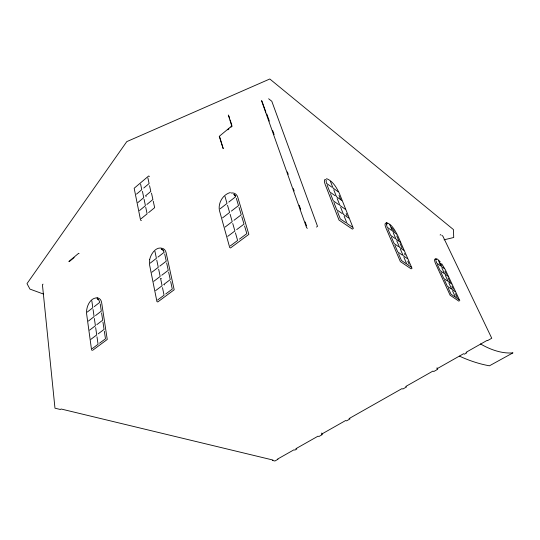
<?xml version="1.0" encoding="UTF-8"?>
<svg xmlns="http://www.w3.org/2000/svg" width="540" height="540" viewBox="0 0 540 540"><rect width="100%" height="100%" fill="white"/><g stroke="black" fill="none" stroke-linecap="round" stroke-linejoin="round"><path stroke-width="0.81" d="M326.383 179.941L326.045 180.833L326.498 183.31L331.756 187.117M435.962 259.834L436.3 259.369L435.49 259.882M136.519 194.117L141.77 189.709L140.596 184.072M143.789 188.008L149.101 183.539L147.886 177.91M137.889 202.554L143.755 197.667L142.439 191.342M69.829 261.151L74.142 257.567M227.752 129.863L229.001 128.824M230.877 127.264L232.126 126.225M43.052 284.135L42.424 284.654L54.972 408.193L60.419 409.502L61.115 409.003L272.95 460.04M139.502 210.573L145.415 205.686L144.086 199.26M146.907 204.458L152.894 199.517L151.504 193.091M141.143 218.714L147.109 213.833L145.753 207.306M148.615 212.605L154.656 207.664L153.239 201.137M87.257 312.073L92.819 307.746L91.827 300.827M94.244 306.639L99.866 302.272L98.638 299.781L97.369 298.937L98.226 299.261M150.242 263.115L156.398 258.329L154.953 251.363M157.977 257.108L164.207 252.261L162.682 249.818M220.151 208.778L227.009 203.452L225.005 196.472M228.764 202.088L235.703 196.688L233.834 194.312L235.541 195.669M88.391 321.064L94.102 316.67L93.076 309.521M95.533 315.569L101.311 311.121L100.238 303.966M151.942 272.187L158.267 267.32L156.769 260.118M159.86 266.099L166.266 261.171L164.707 253.962M222.541 217.89L229.595 212.463L227.522 205.241M231.37 211.1L238.511 205.605L236.365 198.382M89.64 330.115L95.398 325.735L94.358 318.472M96.849 324.635L102.681 320.2L101.588 312.93M153.779 281.32L160.171 276.46L158.645 269.136M161.777 275.238L168.244 270.317L166.658 262.987M225.099 227.063L232.22 221.643L230.114 214.286M234.016 220.273L241.238 214.785L239.051 207.428M90.909 339.316L96.721 334.942L95.661 327.564M98.186 333.841L104.065 329.42L102.951 322.029M155.648 290.601L162.101 285.748L160.556 278.303L161.399 278.681M227.698 236.392L234.9 230.978L232.754 223.493M236.709 229.608L244.006 224.12L241.785 216.635M92.198 348.658L98.064 344.297L96.991 336.805M99.536 343.197L105.475 338.783L104.348 331.276M157.552 300.044L164.066 295.198L162.493 287.624M165.706 293.976L172.3 289.069L170.667 281.488M230.344 245.889L237.62 240.476L235.44 232.862M239.456 239.112L246.834 233.624L244.573 226.01M92.482 350.426L107.244 339.471L101.682 302.846A10.976 6.392 -67.7 0 0 96.957 297.999M316.481 227.07L317.52 226.334L271.802 101.264L268.643 98.766M386.336 224.08L387.194 223.493L386.546 224.829L387.173 227.219L391.426 230.297M440.114 235.035L440.849 234.556M277.499 459.121L293.929 449.82L294.935 450.083L296.851 448.996M295.846 448.726L317.986 436.192L318.965 436.482L322.279 434.612L321.779 433.006M321.3 434.315L345.613 420.538L346.572 420.863L350.014 418.919M349.056 418.588L401.963 388.625L402.86 389.016L406.573 386.917M405.675 386.519L432.952 371.075L433.809 371.5L437.67 369.32L437.015 367.767M436.813 368.881L463.617 353.7L464.44 354.173L466.844 352.809M466.027 352.337L487.215 340.335L487.613 340.585L491.751 338.243L442.861 236.135L441.855 235.346M278.006 459.25L274.894 461.012L272.329 460.397M230.297 192.544C222.892 194.508 217.944 203 219.416 210.438L229.703 247.523L230.526 247.961L248.859 234.353L237.782 197.282A12.15 7.918 -60.1 0 0 231.086 193.03M444.062 239.821L453.715 237.499L453.445 229.581L269.798 78.989L126.779 141.622L27 283.622L29.957 289.103L43.396 294.023M435.773 258.552L437.528 259.18L440.195 261.785M97.787 297.911C90.092 297.169 86.002 307.058 86.576 313.578L91.597 350.143M326.531 178.646C332.782 180.927 336.467 187.501 339.302 193.185L353.356 228.46L352.397 229.122L339.012 220.064L325.134 184.302A11.826 3.449 54.4 0 1 325.613 179.327M69.215 261.664L68.803 261.495L78.658 253.294L79.07 253.476M164.572 284.897L163.721 284.526L170.255 279.612L168.642 272.16M162.027 249.446L161.197 249.048L163.512 250.216M141.379 220.556L140.562 220.144L134.17 188.257L148.669 175.979L149.459 176.431M146.246 196.331L145.442 195.899L150.802 191.43L149.567 185.713M307.415 228.285L306.632 227.792L261.502 100.602M458.96 301.205L450.117 295.225L435.733 263.966A9.686 2.302 56.8 0 1 435.699 259.099M345.715 222.601L340.301 218.923L337.446 211.585M352.337 227.104L347.051 223.506L344.176 216.23M405.79 263.446L401.443 260.496L398.507 253.665M411.122 267.071L406.863 264.182L403.92 257.398M454.606 296.635L451.042 294.212L448.099 287.834M458.987 299.619L455.49 297.236L452.547 290.898M342.131 213.503L336.737 209.77L333.929 202.561M348.739 218.072L343.467 214.421L340.646 207.266M402.118 254.968L397.777 251.964L394.882 245.241M407.444 258.653L403.191 255.71L400.295 249.028M450.934 288.718L447.363 286.247L444.461 279.956M455.321 291.749L451.818 289.325L448.916 283.082M338.614 204.559L333.234 200.779L330.473 193.691M345.209 209.189L339.944 205.49L337.169 198.457M398.5 246.618L394.16 243.574L391.311 236.952M403.826 250.357L399.573 247.374L396.718 240.793M447.309 280.908L443.738 278.397L440.876 272.194M451.703 283.986L448.193 281.529L445.338 275.366M335.158 195.763L329.785 191.936L327.071 184.97M341.732 200.455L336.481 196.709L333.754 189.79M394.936 238.397L390.602 235.305L387.794 228.785M400.255 242.19L396.009 239.159L393.194 232.679M443.738 273.2L440.168 270.655L437.346 264.539M448.132 276.332L444.623 273.834L441.801 267.752M338.222 191.801L333.079 188.075L330.44 181.393M396.671 234.09L392.499 231.073L389.779 224.802M440.215 265.606L436.705 263.061L435.969 260.766M444.548 268.738L441.099 266.24L438.365 260.354M441.652 263.635L445.399 269.845L459.79 300.706M444.94 271.1L446.344 274.111M448.099 277.877L450.198 282.393M451.953 286.153L453.35 289.163M455.456 293.679L457.205 297.446M396.758 235.899L398.763 240.496M400.1 243.56L402.104 248.157M404.447 253.523L405.115 255.056M407.788 261.185L409.124 264.256M339.012 195.413L340.565 199.334M346.174 213.442L347.105 215.798M266.787 113.954L269.325 121.102M272.714 130.626L274.124 134.595M287.381 171.916L288.232 174.299M293.308 188.588L294.158 190.971M299.234 205.261L300.645 209.23M305.161 221.933L306.572 225.902M261.873 100.892L265.862 112.124M228.926 116.046L229.662 118.395M230.155 119.961L231.883 125.442M228.299 114.993L231.748 125.955L219.233 136.364L223.216 148.669L219.618 136.627M480.472 343.913A54.128 31.631 41.6 0 0 513 352.843L489.422 365.81A95.108 62.438 34.6 0 1 459.54 356.164M439.884 262.879A9.686 2.302 56.8 0 1 441.808 265.491M391.534 227.576A10.618 2.801 55.8 0 1 394.322 231.404M149.681 259.443L149.533 264.695L156.931 301.597L157.788 301.948L174.191 289.778L166.144 252.841A11.495 7.121 -64.6 0 0 162.459 248.38C155.945 246.2 150.95 253.935 149.681 259.443M386.62 222.601L385.763 223.182A10.618 2.801 55.8 0 0 386.033 228.17L400.363 261.569L411.129 268.853L412.02 268.279L397.615 235.325C394.99 230.54 392.067 224.485 386.62 222.601"/></g></svg>
